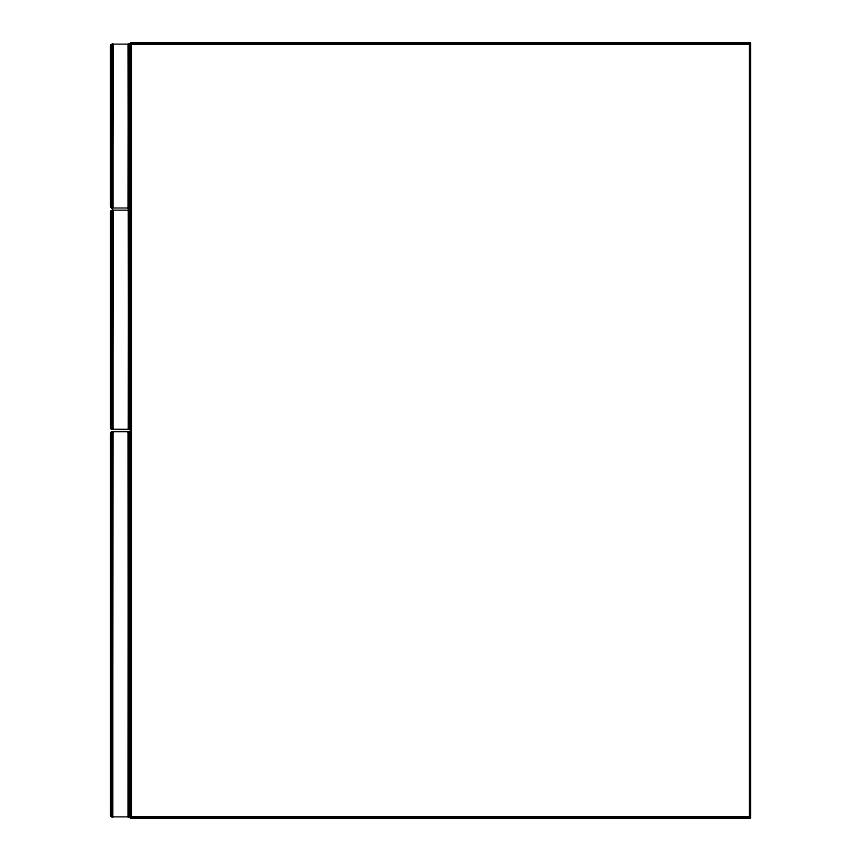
<?xml version="1.0" encoding="UTF-8"?>
<svg xmlns="http://www.w3.org/2000/svg" width="861" height="861" viewBox="0 0 861 861"><rect width="100%" height="100%" fill="white"/><g stroke="black" fill="none" stroke-linecap="round" stroke-linejoin="round"><path stroke-width="1.29" d="M129.042 816.174C131.572 813.021 130.172 817.186 128.289 816.841L112.769 816.841L112.791 431.609L128.311 431.609C130.183 431.286 131.561 435.429 129.042 432.276M130.506 46.171L129.796 44.74L128.311 44.159L128.289 207.996C131.841 203.605 130.646 208.05 128.289 207.996L112.769 207.996L112.791 44.159L128.311 44.159C130.183 43.836 131.561 47.979 129.042 44.826M130.506 817.95L130.517 43.061L750.426 43.05L750.426 817.95L130.506 817.95L130.506 43.05L131.389 43.933L749.533 43.933L750.415 43.061L750.415 817.939L749.533 817.067L131.389 817.067L130.517 817.939L130.506 43.05M110.574 205.973L111.543 207.609L112.791 207.996L112.791 44.159L111.295 44.729L110.574 46.171L110.574 205.973C110.1 207.318 113.426 208.33 112.124 207.899L112.124 44.255L112.769 44.159L112.124 207.899M129.042 428.724C131.572 425.571 130.172 429.736 128.289 429.391L112.124 429.295L112.791 210.202L128.311 210.202C130.183 209.88 131.561 214.023 129.042 210.88L130.506 212.419M112.038 428.724L110.574 427.379L111.069 428.574L112.769 429.391L112.791 210.202L111.295 210.784L110.574 212.226L110.574 427.379L111.284 428.81L112.791 429.391L112.791 210.202L110.628 211.903M112.124 816.745L112.791 431.609L111.295 432.179L110.574 433.621L110.574 814.829C110.1 816.174 113.426 817.175 112.124 816.745L112.124 431.705L112.769 431.609L110.628 433.298M128.633 207.964L128.289 44.159L128.956 44.255L128.956 207.899L128.311 207.996L128.956 44.255M128.633 429.37L128.289 210.202L128.956 210.31L128.289 429.391L130.452 427.702M128.633 816.82L128.289 431.609L128.956 431.705L128.289 816.841L129.796 816.26L130.506 814.829M130.345 206.608L128.289 207.996M110.735 45.536L110.574 46.171L112.038 44.826M112.447 44.18L110.628 45.848L110.628 206.296M131.389 43.061L130.506 44.159L131.389 43.061L131.389 817.95L130.506 816.841L131.389 817.939M750.179 817.552L749.533 817.939L749.533 43.05L750.179 43.448M110.574 212.419L112.048 210.945L110.574 212.226M110.574 433.621L112.038 432.276M112.447 210.235L112.124 429.295M130.603 43.147L750.329 43.147L750.254 817.789L130.668 817.789M750.168 43.298L130.754 43.298L130.754 817.702M749.953 43.524L130.98 43.524L130.98 817.476M131.249 43.793L749.683 43.793L749.683 817.207L131.249 817.207M130.861 817.595L750.071 817.595L750.071 43.405M112.468 429.37L111.058 428.574L111.058 211.031M112.791 816.841C112.339 817.767 108.572 813.01 112.038 816.174M128.633 210.235L130.506 212.226M128.956 431.705L128.311 431.609L128.289 816.841L128.956 816.745L128.956 431.705L130.506 433.621M111.058 44.976L111.058 207.167L111.822 207.77L111.822 44.374M111.822 429.176L111.058 428.574L111.822 429.176L111.822 210.428M111.058 432.426L111.058 816.024L111.822 816.626L111.822 431.824M111.058 207.167L111.822 207.77M111.058 816.024L111.822 816.626M110.735 815.464L110.735 432.986M749.823 43.653L749.823 817.347L131.109 817.347L131.109 43.653M130.205 45.246L130.205 206.898M130.205 211.3L130.205 428.304M130.205 432.696L130.205 815.754M130.022 44.976L130.022 207.167M130.022 211.031L130.022 428.574L128.311 429.391L128.956 429.295L128.956 210.31M130.022 432.426L130.022 816.024M129.796 44.74L129.796 207.415M129.796 210.794L129.796 428.81M129.796 432.19L129.796 816.26M129.537 44.535L129.537 207.609M129.537 210.59L129.537 429.015M129.537 431.985L129.537 816.465M129.258 44.374L129.258 207.77M129.258 210.428L129.258 429.176M129.258 431.824L129.258 816.626M111.543 44.535L111.543 207.609M111.543 210.59L111.543 429.015M111.543 431.985L111.543 816.465M111.284 44.74L111.284 207.415M111.284 210.794L111.284 428.81M111.284 432.19L111.284 816.26M110.875 45.246L110.875 206.898M110.875 211.3L110.875 428.304M110.875 432.696L110.875 815.754M110.735 211.591L110.735 428.014"/></g></svg>
